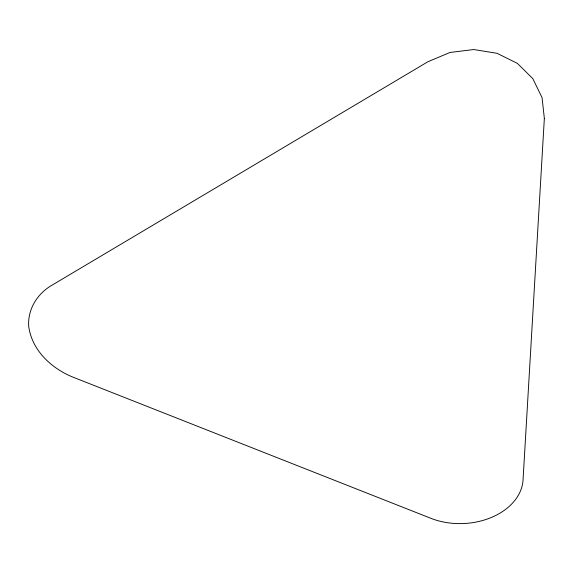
<?xml version="1.0" encoding="UTF-8"?>
<svg xmlns="http://www.w3.org/2000/svg" width="573" height="573" viewBox="0 0 573 573"><rect width="100%" height="100%" fill="white"/><g stroke="black" fill="none" stroke-linecap="round" stroke-linejoin="round"><path stroke-width="0.86" d="M544.35 118.403L523.042 479.988A61.476 44.171 -2.5 0 1 430.91 518.321L72.284 376.869C50.839 367.938 31.665 349.902 28.65 325.922C27.826 309.606 36.651 294.837 50.259 286.228L427.895 61.748L449.97 52.472L473.807 49.543L497.042 53.303L517.376 63.367L532.847 78.68L542.065 97.654L544.35 118.403"/></g></svg>
